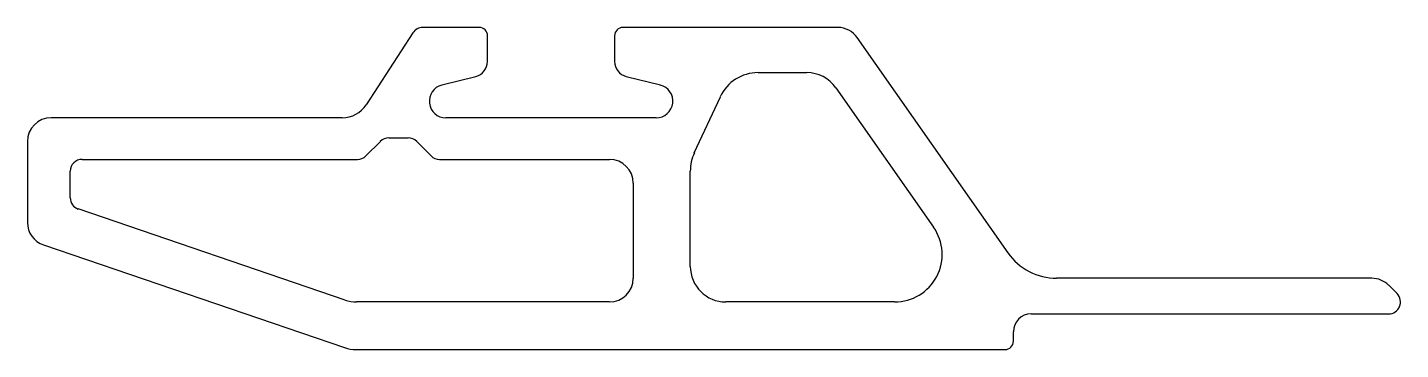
# Model space of a CAD drawing. Extents: x 2381 to 2497, y 1697 to 1724.
import ezdxf

# ---------------------------------------------------------------- set-up
doc = ezdxf.new("R2010")
doc.units = 0
doc.layers.get('0').update_dxf_attribs({"linetype": 'CONTINUOUS'})

msp = doc.modelspace()

# ---------------------------------------------------------------- linework, layer by layer
for p, q in [((2419.25, 1723.72), (2414.5, 1723.72)), ((2449.44, 1723.72), (2431.35, 1723.72)), ((2413.66, 1723.26), (2409.74, 1717.22)), ((2419.95, 1720.86), (2419.95, 1723.02)), ((2430.65, 1723.02), (2430.65, 1720.86)), ((2463.77, 1704.75), (2451.08, 1722.87)), ((2442.72, 1719.92), (2446.82, 1719.92)), ((2416.11, 1718.88), (2418.97, 1719.6)), ((2416.11, 1718.88), (2416.11, 1718.88)), ((2431.63, 1719.6), (2434.5, 1718.88)), ((2437.36, 1713.17), (2439.55, 1717.89)), ((2449.28, 1718.64), (2457.49, 1706.91)), ((2407.72, 1716.12), (2383.22, 1716.12)), ((2434.15, 1716.12), (2416.45, 1716.12)), ((2411.63, 1714.42), (2413.28, 1714.42)), ((2381.22, 1714.12), (2381.22, 1707.32)), ((2409.71, 1712.92), (2410.93, 1714.13)), ((2413.99, 1714.13), (2415.2, 1712.91)), ((2385.82, 1712.62), (2409, 1712.62)), ((2415.91, 1712.62), (2430.22, 1712.62)), ((2384.82, 1709.39), (2384.82, 1711.62)), ((2437.02, 1703.62), (2437.02, 1711.62)), ((2432.22, 1710.62), (2432.22, 1702.62)), ((2407.96, 1700.78), (2385.5, 1708.45)), ((2382.58, 1705.43), (2407.92, 1696.78)), ((2494.39, 1702.62), (2467.86, 1702.62)), ((2496.52, 1701.33), (2495.81, 1702.03)), ((2407.96, 1700.78), (2407.96, 1700.78)), ((2430.22, 1700.62), (2408.93, 1700.62)), ((2454.22, 1700.62), (2440.02, 1700.62)), ((2465.72, 1699.62), (2495.81, 1699.62)), ((2464.22, 1697.32), (2464.22, 1698.12)), ((2408.88, 1696.62), (2463.52, 1696.62))]:
    msp.add_line(p, q)
for centre, radius, start, end in [((2414.5, 1722.72), 1, 90, 147.0835), ((2419.25, 1723.02), 0.7, 359.9999, 90), ((2431.35, 1723.02), 0.7, 90, 180), ((2449.44, 1721.72), 2, 35, 90), ((2418.65, 1720.86), 1.3, 284.2499, 360), ((2431.95, 1720.86), 1.3, 180, 255.75), ((2442.72, 1716.42), 3.5, 90, 155.1759), ((2446.82, 1716.92), 3, 35, 90), ((2416.45, 1717.52), 1.4, 104.2499, 270), ((2434.15, 1717.52), 1.4, 270, 75.8471), ((2407.72, 1718.52), 2.4, 270, 327.1127), ((2383.22, 1714.12), 2, 90, 180), ((2411.63, 1713.42), 1, 90, 135.0002), ((2413.28, 1713.42), 1, 45, 90), ((2440.72, 1711.62), 3.7, 155.1759, 180), ((2385.82, 1711.62), 1, 90, 180), ((2409, 1713.62), 1, 270, 315.1679), ((2415.91, 1713.62), 1, 225, 270), ((2430.22, 1710.62), 2, 360, 90), ((2385.82, 1709.39), 1, 180, 251.1572), ((2383.22, 1707.32), 2, 180, 251.2296), ((2454.22, 1704.62), 4, 270, 35), ((2467.86, 1707.62), 5, 215, 270), ((2430.22, 1702.62), 2, 270, 0), ((2440.02, 1703.62), 3, 180, 270), ((2494.39, 1700.62), 2, 45, 90), ((2408.93, 1703.62), 3, 251.1572, 270), ((2495.81, 1700.62), 1, 270, 45), ((2465.72, 1698.12), 1.5, 90, 180), ((2463.52, 1697.32), 0.7, 270, 360), ((2408.88, 1699.62), 3, 251.2765, 270)]:
    msp.add_arc(centre, radius, start, end)

doc.saveas('drawing.dxf')
